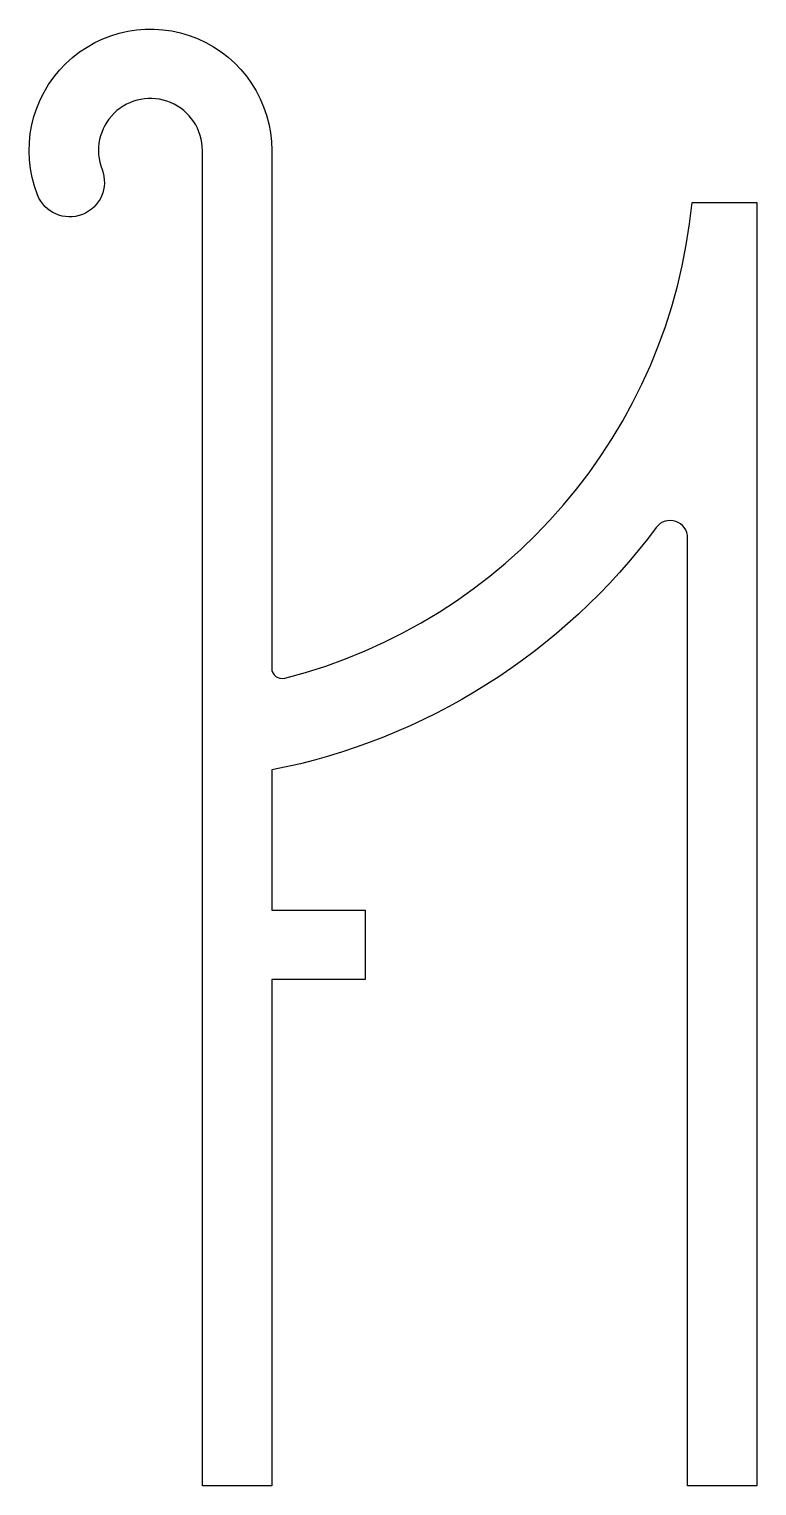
# Model space of a CAD drawing. Extents: x 243.4 to 264.4, y 227.5 to 269.5.
import ezdxf

# ---------------------------------------------------------------- set-up
doc = ezdxf.new("R2010")
doc.units = 0
doc.layers.add('ANA', color=220, linetype='CONTINUOUS')

msp = doc.modelspace()

# ---------------------------------------------------------------- linework, layer by layer
at = {"layer": 'ANA'}
msp.add_lwpolyline([(248.442, 227.528), (248.442, 266.028, 1.206881), (245.545, 265.48, -1), (243.683, 264.75, -1.206881), (250.442, 266.028), (250.442, 251.104, 0.489275), (250.816, 250.814, 0.316412), (262.57, 264.528), (264.442, 264.528), (264.442, 227.528), (262.442, 227.528), (262.442, 254.862, 0.722118), (261.54, 255.16, -0.186456), (250.442, 248.168), (250.442, 244.128), (253.142, 244.128), (253.142, 242.128), (250.442, 242.128), (250.442, 227.528)], format="xyb", close=True, dxfattribs=at)

doc.saveas('drawing.dxf')
